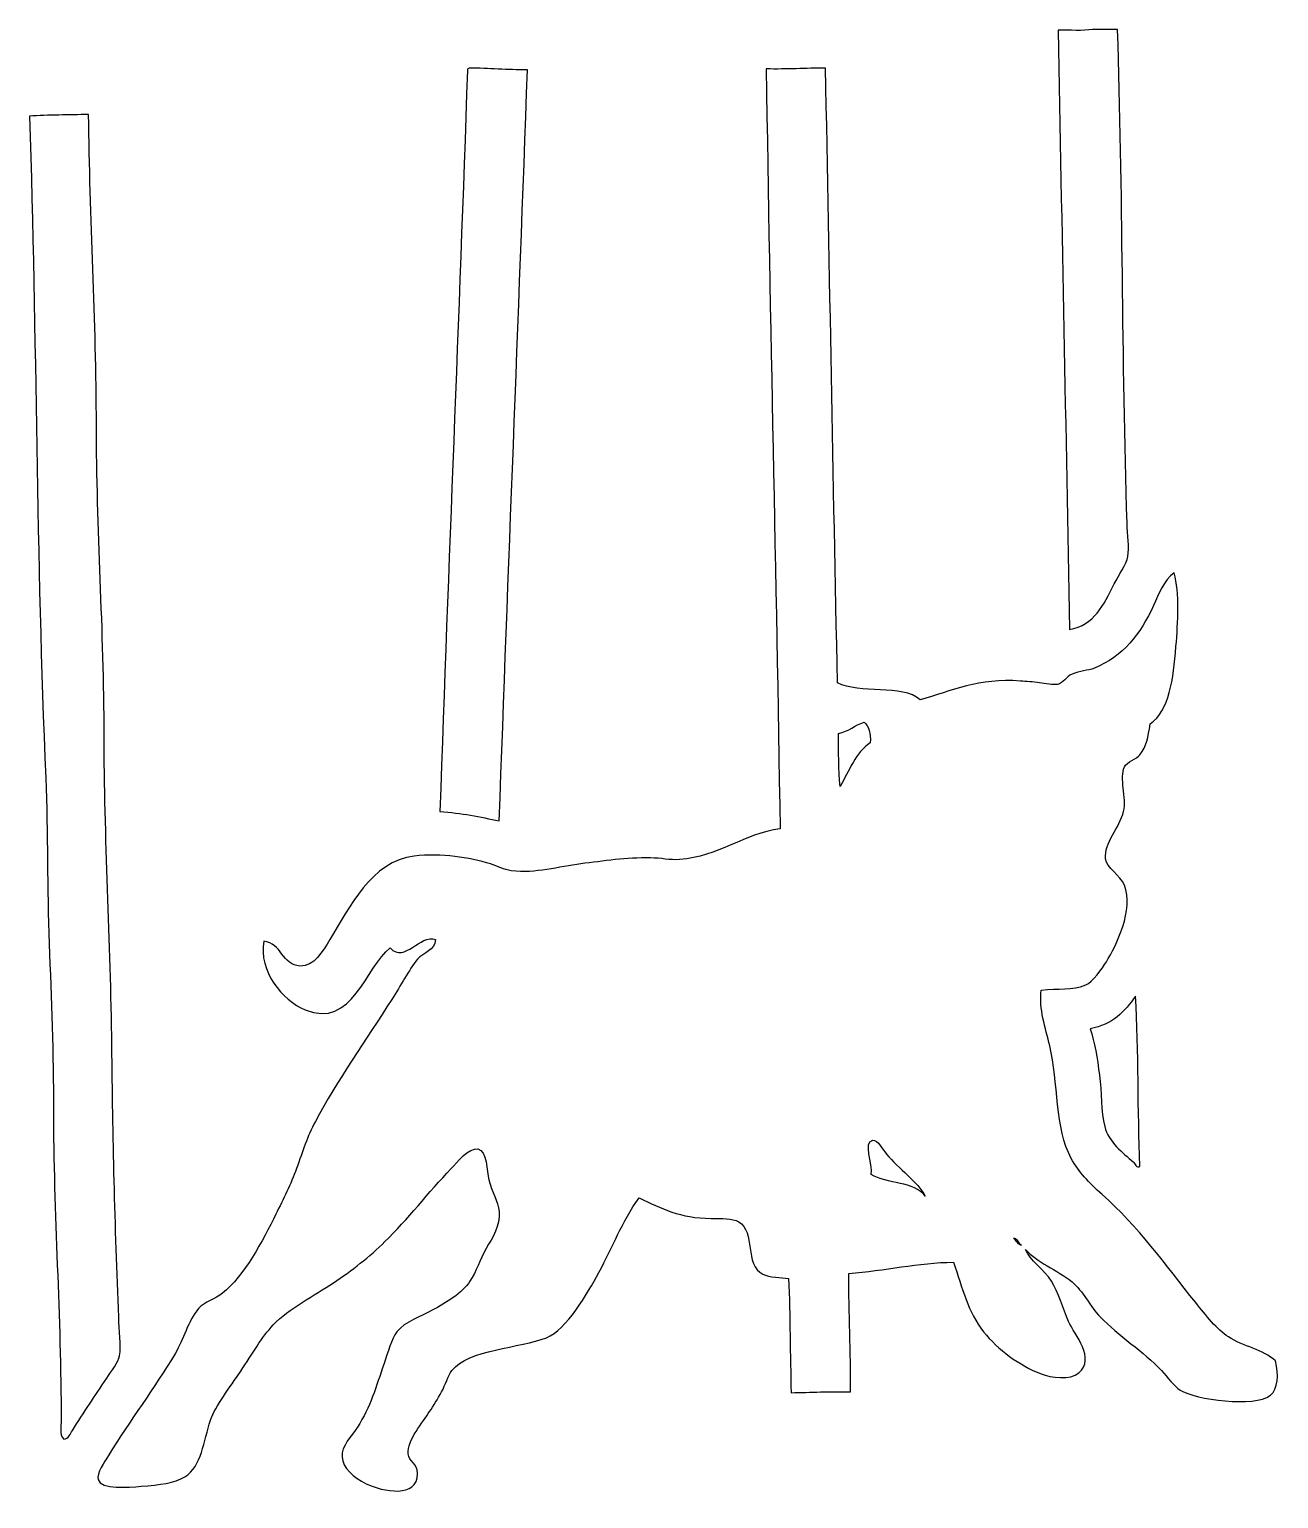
# Model space of a CAD drawing. Header units: centimetres. Extents: x -8 to 10.4, y -10.5 to 11.2.
import ezdxf

# ---------------------------------------------------------------- set-up
doc = ezdxf.new("R2010")
doc.units = ezdxf.units.CM
doc.header["$MEASUREMENT"] = 0
doc.layers.add('Layer 1', color=7, linetype='Continuous')

msp = doc.modelspace()

# ---------------------------------------------------------------- linework, layer by layer
at = {"layer": 'Layer 1'}
for points, knots in [([(7.67305, 11.23963), (7.79582, 11.23963), (7.91858, 11.23963), (8.04135, 11.23963), (8.04135, 11.23963), (8.12102, 8.8859), (8.10586, 6.33515), (8.18105, 3.93713), (8.18105, 3.93713), (8.18653, 3.762), (8.21838, 3.57931), (8.19372, 3.44183), (8.19372, 3.44183), (8.17192, 3.32023), (8.06148, 3.17659), (7.99052, 3.03543), (7.99052, 3.03543), (7.83177, 2.7197), (7.70199, 2.43065), (7.33012, 2.36233), (7.33012, 2.36233), (7.27974, 5.32191), (7.21458, 8.26653), (7.16502, 11.22693), (7.16502, 11.22693), (7.33018, 11.23535), (7.52906, 11.21005), (7.67305, 11.23963)], [0, 0, 0, 0, 0.125, 0.125, 0.125, 0.125, 0.25, 0.25, 0.25, 0.25, 0.375, 0.375, 0.375, 0.375, 0.5, 0.5, 0.5, 0.5, 0.625, 0.625, 0.625, 0.625, 0.75, 0.75, 0.75, 0.75, 1, 1, 1, 1]), ([(5.61565, -6.99757), (5.09606, -6.99929), (4.5951, -7.12804), (4.06622, -7.16264), (4.06622, -7.16264), (4.0682, -7.75332), (4.09614, -8.31805), (4.09162, -8.91524), (4.09162, -8.91524), (3.78907, -8.90905), (3.50549, -8.92175), (3.21532, -8.92794), (3.21532, -8.92794), (3.19839, -8.36914), (3.20127, -7.79055), (3.17725, -7.23884), (3.17725, -7.23884), (3.06321, -7.21701), (2.89563, -7.225), (2.79625, -7.17534), (2.79625, -7.17534), (2.5182, -7.03638), (2.68909, -6.54158), (2.44068, -6.40064), (2.44068, -6.40064), (2.34069, -6.34391), (2.18557, -6.35066), (2.03428, -6.34984), (2.03428, -6.34984), (1.57197, -6.34735), (1.29445, -6.20278), (0.96748, -6.04504), (0.96748, -6.04504), (0.70679, -6.40506), (0.57748, -6.77286), (0.37058, -7.14994), (0.37058, -7.14994), (0.19781, -7.46485), (-0.10178, -7.99523), (-0.40412, -8.11511), (-0.40412, -8.11511), (-0.78557, -8.2664), (-1.56596, -8.28704), (-1.80112, -8.59771), (-1.80112, -8.59771), (-1.86129, -8.67722), (-1.89624, -8.81202), (-1.95352, -8.91521), (-1.95352, -8.91521), (-2.01194, -9.02046), (-2.07634, -9.12082), (-2.13132, -9.20731), (-2.13132, -9.20731), (-2.22437, -9.35362), (-2.46959, -9.63416), (-2.44882, -9.82964), (-2.44882, -9.82964), (-2.43604, -9.94989), (-2.30912, -9.97199), (-2.30912, -10.12174), (-2.30912, -10.12174), (-2.30912, -10.49454), (-2.82138, -10.39283), (-3.07112, -10.27414), (-3.07112, -10.27414), (-3.25583, -10.18635), (-3.41767, -10.0307), (-3.42672, -9.88044), (-3.42672, -9.88044), (-3.43685, -9.71256), (-3.28662, -9.57125), (-3.19812, -9.43594), (-3.19812, -9.43594), (-3.00701, -9.14371), (-2.92663, -8.84153), (-2.80442, -8.49611), (-2.80442, -8.49611), (-2.74465, -8.3272), (-2.70084, -8.13855), (-2.61392, -8.02621), (-2.61392, -8.02621), (-2.49467, -7.87206), (-2.25951, -7.80102), (-2.09322, -7.70871), (-2.09322, -7.70871), (-1.88679, -7.59412), (-1.6569, -7.46434), (-1.53442, -7.27691), (-1.53442, -7.27691), (-1.43803, -7.1294), (-1.39144, -6.97428), (-1.29312, -6.79431), (-1.29312, -6.79431), (-1.20335, -6.63), (-1.08349, -6.46194), (-1.10262, -6.24821), (-1.10262, -6.24821), (-1.11603, -6.09819), (-1.21451, -5.9542), (-1.25502, -5.77831), (-1.25502, -5.77831), (-1.28436, -5.65089), (-1.27912, -5.34892), (-1.42012, -5.32111), (-1.42012, -5.32111), (-1.54691, -5.29608), (-1.73278, -5.52783), (-1.81382, -5.61321), (-1.81382, -5.61321), (-2.14635, -5.96354), (-2.45988, -6.36658), (-2.79172, -6.69271), (-2.79172, -6.69271), (-3.01836, -6.91544), (-3.28387, -7.1216), (-3.55372, -7.30231), (-3.55372, -7.30231), (-3.83032, -7.48754), (-4.21761, -7.68556), (-4.44272, -7.92464), (-4.44272, -7.92464), (-4.61605, -8.10868), (-4.75027, -8.34901), (-4.92532, -8.61044), (-4.92532, -8.61044), (-5.08867, -8.85436), (-5.29539, -9.11839), (-5.36982, -9.33431), (-5.36982, -9.33431), (-5.47684, -9.64475), (-5.49857, -10.01789), (-5.75082, -10.17254), (-5.75082, -10.17254), (-5.90282, -10.2657), (-6.12007, -10.28938), (-6.39852, -10.31221), (-6.39852, -10.31221), (-6.58045, -10.32716), (-6.99164, -10.36375), (-7.03352, -10.21061), (-7.03352, -10.21061), (-7.05664, -10.12602), (-6.93935, -9.94912), (-6.88112, -9.85504), (-6.88112, -9.85504), (-6.55481, -9.32788), (-6.20736, -8.87333), (-5.89052, -8.34374), (-5.89052, -8.34374), (-5.7731, -8.1475), (-5.70415, -7.86421), (-5.54762, -7.68334), (-5.54762, -7.68334), (-5.46192, -7.58431), (-5.3001, -7.54031), (-5.19202, -7.45471), (-5.19202, -7.45471), (-4.87391, -7.20288), (-4.59747, -6.67633), (-4.40462, -6.28634), (-4.40462, -6.28634), (-4.29545, -6.06552), (-4.18324, -5.843), (-4.09982, -5.61324), (-4.09982, -5.61324), (-4.00364, -5.34837), (-3.94258, -5.14099), (-3.82042, -4.91474), (-3.82042, -4.91474), (-3.49908, -4.31956), (-3.07017, -3.69903), (-2.69012, -3.11137), (-2.69012, -3.11137), (-2.55815, -2.90727), (-2.44424, -2.6797), (-2.30912, -2.51444), (-2.30912, -2.51444), (-2.22562, -2.41236), (-2.04737, -2.38477), (-2.04242, -2.22234), (-2.04242, -2.22234), (-2.27578, -2.13937), (-2.49256, -2.57707), (-2.71552, -2.34934), (-2.71552, -2.34934), (-3.07316, -2.62022), (-3.27321, -3.55573), (-3.97282, -3.26377), (-3.97282, -3.26377), (-4.30757, -3.12407), (-4.66558, -2.68947), (-4.58242, -2.24777), (-4.58242, -2.24777), (-4.32061, -2.27571), (-4.30966, -2.60554), (-4.04902, -2.61607), (-4.04902, -2.61607), (-3.83881, -2.62456), (-3.71377, -2.40213), (-3.60452, -2.22237), (-3.60452, -2.22237), (-3.32425, -1.7612), (-2.98838, -1.06077), (-2.35992, -0.99047), (-2.35992, -0.99047), (-1.95191, -0.94483), (-1.54701, -1.01124), (-1.22962, -1.10474), (-1.22962, -1.10474), (-1.12625, -1.13519), (-1.03245, -1.19274), (-0.92482, -1.20637), (-0.92482, -1.20637), (-0.56282, -1.25214), (-0.21865, -1.14528), (0.10388, -1.10474), (0.10388, -1.10474), (0.4354, -1.06309), (0.78013, -1.0102), (1.13258, -1.01587), (1.13258, -1.01587), (1.28839, -1.01836), (1.42373, -1.05193), (1.56438, -1.04127), (1.56438, -1.04127), (2.14075, -0.99753), (2.51865, -0.66239), (3.05028, -0.58407), (3.05028, -0.58407), (2.99453, 3.17447), (2.90047, 6.89451), (2.84705, 10.65543), (2.84705, 10.65543), (3.15196, 10.64686), (3.42768, 10.66747), (3.72335, 10.66813), (3.72335, 10.66813), (3.78468, 7.63921), (3.83424, 4.59822), (3.90115, 1.57493), (3.90115, 1.57493), (4.21741, 1.40012), (4.86833, 1.55995), (5.12035, 1.32093), (5.12035, 1.32093), (5.58342, 1.4537), (5.99392, 1.64465), (6.60625, 1.60033), (6.60625, 1.60033), (6.68941, 1.5943), (6.79228, 1.58456), (6.88568, 1.57493), (6.88568, 1.57493), (6.97524, 1.56567), (7.08676, 1.53712), (7.15235, 1.54953), (7.15235, 1.54953), (7.24646, 1.56731), (7.28104, 1.66542), (7.36825, 1.70193), (7.36825, 1.70193), (7.48189, 1.7495), (7.6014, 1.75199), (7.69845, 1.79083), (7.69845, 1.79083), (8.12316, 1.96075), (8.37679, 2.29309), (8.57475, 2.71793), (8.57475, 2.71793), (8.65307, 2.88605), (8.71961, 3.08739), (8.87955, 3.20053), (8.87955, 3.20053), (8.95969, 2.89139), (8.9348, 2.4806), (8.90495, 2.10833), (8.90495, 2.10833), (8.86637, 1.627), (8.80872, 1.16583), (8.52398, 0.96533), (8.52398, 0.96533), (8.49247, 0.76147), (8.47233, 0.63838), (8.37155, 0.50813), (8.37155, 0.50813), (8.32649, 0.44987), (8.17761, 0.40322), (8.14295, 0.33033), (8.14295, 0.33033), (8.0645, 0.16528), (8.17999, -0.12795), (8.13028, -0.33007), (8.13028, -0.33007), (8.07239, -0.56526), (7.8417, -0.79695), (7.86358, -1.02854), (7.86358, -1.02854), (7.87609, -1.16096), (8.08004, -1.27264), (8.14298, -1.42224), (8.14298, -1.42224), (8.29096, -1.77395), (8.01831, -2.31616), (7.87628, -2.55257), (7.87628, -2.55257), (7.81704, -2.65118), (7.66681, -2.85483), (7.57148, -2.89547), (7.57148, -2.89547), (7.36841, -2.98199), (7.16894, -2.93963), (6.91108, -2.97167), (6.91108, -2.97167), (6.87909, -3.25448), (6.97389, -3.52798), (7.03808, -3.79717), (7.03808, -3.79717), (7.16458, -4.32777), (7.11777, -5.02931), (7.35558, -5.46087), (7.35558, -5.46087), (7.4675, -5.66399), (7.61688, -5.8206), (7.81278, -5.99427), (7.81278, -5.99427), (8.34737, -6.46819), (8.74107, -7.02617), (9.19705, -7.59444), (9.19705, -7.59444), (9.34643, -7.78063), (9.51307, -7.99547), (9.67965, -8.10244), (9.67965, -8.10244), (9.90076, -8.24442), (10.19667, -8.2881), (10.37815, -8.45804), (10.37815, -8.45804), (10.42273, -8.65867), (10.41797, -8.87468), (10.30192, -8.96601), (10.30192, -8.96601), (10.06909, -9.14934), (9.19014, -9.02962), (8.96845, -8.88981), (8.96845, -8.88981), (8.86831, -8.82665), (8.79015, -8.70595), (8.68902, -8.59771), (8.68902, -8.59771), (8.43145, -8.32193), (8.04944, -8.08243), (7.78732, -7.81031), (7.78732, -7.81031), (7.63439, -7.65153), (7.53128, -7.4233), (7.36822, -7.28961), (7.36822, -7.28961), (7.14057, -7.10292), (6.84905, -7.00201), (6.68242, -6.80701), (6.68242, -6.80701), (6.73811, -6.96251), (6.95589, -7.11062), (7.06342, -7.27691), (7.06342, -7.27691), (7.17023, -7.44209), (7.22963, -7.68312), (7.31742, -7.87384), (7.31742, -7.87384), (7.4105, -8.07603), (7.71792, -8.41999), (7.46982, -8.63584), (7.46982, -8.63584), (7.34189, -8.74712), (7.05688, -8.70479), (6.91105, -8.64851), (6.91105, -8.64851), (6.58876, -8.52418), (6.27303, -8.29296), (6.06015, -8.02621), (6.06015, -8.02621), (5.83017, -7.73808), (5.74675, -7.38005), (5.61565, -6.99757)], [0, 0, 0, 0, 0.01030928, 0.01030928, 0.01030928, 0.01030928, 0.02061856, 0.02061856, 0.02061856, 0.02061856, 0.03092784, 0.03092784, 0.03092784, 0.03092784, 0.04123711, 0.04123711, 0.04123711, 0.04123711, 0.05154639, 0.05154639, 0.05154639, 0.05154639, 0.06185567, 0.06185567, 0.06185567, 0.06185567, 0.07216495, 0.07216495, 0.07216495, 0.07216495, 0.08247423, 0.08247423, 0.08247423, 0.08247423, 0.09278351, 0.09278351, 0.09278351, 0.09278351, 0.10309278, 0.10309278, 0.10309278, 0.10309278, 0.11340206, 0.11340206, 0.11340206, 0.11340206, 0.12371134, 0.12371134, 0.12371134, 0.12371134, 0.13402062, 0.13402062, 0.13402062, 0.13402062, 0.1443299, 0.1443299, 0.1443299, 0.1443299, 0.15463918, 0.15463918, 0.15463918, 0.15463918, 0.16494845, 0.16494845, 0.16494845, 0.16494845, 0.17525773, 0.17525773, 0.17525773, 0.17525773, 0.18556701, 0.18556701, 0.18556701, 0.18556701, 0.19587629, 0.19587629, 0.19587629, 0.19587629, 0.20618557, 0.20618557, 0.20618557, 0.20618557, 0.21649485, 0.21649485, 0.21649485, 0.21649485, 0.22680412, 0.22680412, 0.22680412, 0.22680412, 0.2371134, 0.2371134, 0.2371134, 0.2371134, 0.24742268, 0.24742268, 0.24742268, 0.24742268, 0.25773196, 0.25773196, 0.25773196, 0.25773196, 0.26804124, 0.26804124, 0.26804124, 0.26804124, 0.27835052, 0.27835052, 0.27835052, 0.27835052, 0.28865979, 0.28865979, 0.28865979, 0.28865979, 0.29896907, 0.29896907, 0.29896907, 0.29896907, 0.30927835, 0.30927835, 0.30927835, 0.30927835, 0.31958763, 0.31958763, 0.31958763, 0.31958763, 0.32989691, 0.32989691, 0.32989691, 0.32989691, 0.34020619, 0.34020619, 0.34020619, 0.34020619, 0.35051546, 0.35051546, 0.35051546, 0.35051546, 0.36082474, 0.36082474, 0.36082474, 0.36082474, 0.37113402, 0.37113402, 0.37113402, 0.37113402, 0.3814433, 0.3814433, 0.3814433, 0.3814433, 0.39175258, 0.39175258, 0.39175258, 0.39175258, 0.40206186, 0.40206186, 0.40206186, 0.40206186, 0.41237113, 0.41237113, 0.41237113, 0.41237113, 0.42268041, 0.42268041, 0.42268041, 0.42268041, 0.43298969, 0.43298969, 0.43298969, 0.43298969, 0.44329897, 0.44329897, 0.44329897, 0.44329897, 0.45360825, 0.45360825, 0.45360825, 0.45360825, 0.46391753, 0.46391753, 0.46391753, 0.46391753, 0.4742268, 0.4742268, 0.4742268, 0.4742268, 0.48453608, 0.48453608, 0.48453608, 0.48453608, 0.49484536, 0.49484536, 0.49484536, 0.49484536, 0.50515464, 0.50515464, 0.50515464, 0.50515464, 0.51546392, 0.51546392, 0.51546392, 0.51546392, 0.5257732, 0.5257732, 0.5257732, 0.5257732, 0.53608247, 0.53608247, 0.53608247, 0.53608247, 0.54639175, 0.54639175, 0.54639175, 0.54639175, 0.55670103, 0.55670103, 0.55670103, 0.55670103, 0.56701031, 0.56701031, 0.56701031, 0.56701031, 0.57731959, 0.57731959, 0.57731959, 0.57731959, 0.58762887, 0.58762887, 0.58762887, 0.58762887, 0.59793814, 0.59793814, 0.59793814, 0.59793814, 0.60824742, 0.60824742, 0.60824742, 0.60824742, 0.6185567, 0.6185567, 0.6185567, 0.6185567, 0.62886598, 0.62886598, 0.62886598, 0.62886598, 0.63917526, 0.63917526, 0.63917526, 0.63917526, 0.64948454, 0.64948454, 0.64948454, 0.64948454, 0.65979381, 0.65979381, 0.65979381, 0.65979381, 0.67010309, 0.67010309, 0.67010309, 0.67010309, 0.68041237, 0.68041237, 0.68041237, 0.68041237, 0.69072165, 0.69072165, 0.69072165, 0.69072165, 0.70103093, 0.70103093, 0.70103093, 0.70103093, 0.71134021, 0.71134021, 0.71134021, 0.71134021, 0.72164948, 0.72164948, 0.72164948, 0.72164948, 0.73195876, 0.73195876, 0.73195876, 0.73195876, 0.74226804, 0.74226804, 0.74226804, 0.74226804, 0.75257732, 0.75257732, 0.75257732, 0.75257732, 0.7628866, 0.7628866, 0.7628866, 0.7628866, 0.77319588, 0.77319588, 0.77319588, 0.77319588, 0.78350515, 0.78350515, 0.78350515, 0.78350515, 0.79381443, 0.79381443, 0.79381443, 0.79381443, 0.80412371, 0.80412371, 0.80412371, 0.80412371, 0.81443299, 0.81443299, 0.81443299, 0.81443299, 0.82474227, 0.82474227, 0.82474227, 0.82474227, 0.83505155, 0.83505155, 0.83505155, 0.83505155, 0.84536082, 0.84536082, 0.84536082, 0.84536082, 0.8556701, 0.8556701, 0.8556701, 0.8556701, 0.86597938, 0.86597938, 0.86597938, 0.86597938, 0.87628866, 0.87628866, 0.87628866, 0.87628866, 0.88659794, 0.88659794, 0.88659794, 0.88659794, 0.89690722, 0.89690722, 0.89690722, 0.89690722, 0.90721649, 0.90721649, 0.90721649, 0.90721649, 0.91752577, 0.91752577, 0.91752577, 0.91752577, 0.92783505, 0.92783505, 0.92783505, 0.92783505, 0.93814433, 0.93814433, 0.93814433, 0.93814433, 0.94845361, 0.94845361, 0.94845361, 0.94845361, 0.95876289, 0.95876289, 0.95876289, 0.95876289, 0.96907216, 0.96907216, 0.96907216, 0.96907216, 0.97938144, 0.97938144, 0.97938144, 0.97938144, 1, 1, 1, 1]), ([(-1.54715, 10.66813), (-1.25254, 10.66644), (-0.98433, 10.63828), (-0.68355, 10.64273), (-0.68355, 10.64273), (-0.82071, 6.93605), (-0.96639, 3.23773), (-1.10265, -0.46977), (-1.10265, -0.46977), (-1.38152, -0.40997), (-1.6623, -0.35211), (-1.97895, -0.3301), (-1.97895, -0.3301), (-1.85248, 3.33213), (-1.696, 6.96483), (-1.57255, 10.63), (-1.57255, 10.63), (-1.57311, 10.65175), (-1.56311, 10.66292), (-1.54715, 10.66813)], [0, 0, 0, 0, 0.16666667, 0.16666667, 0.16666667, 0.16666667, 0.33333333, 0.33333333, 0.33333333, 0.33333333, 0.5, 0.5, 0.5, 0.5, 0.66666667, 0.66666667, 0.66666667, 0.66666667, 1, 1, 1, 1]), ([(-7.17325, 9.98233), (-7.16087, 8.46235), (-7.05895, 6.92793), (-7.05895, 5.38493), (-7.05895, 5.38493), (-7.05895, 3.86791), (-6.94465, 2.34542), (-6.94465, 0.80023), (-6.94465, 0.80023), (-6.94465, -0.69445), (-6.84649, -2.25669), (-6.83035, -3.79717), (-6.83035, -3.79717), (-6.81651, -5.11834), (-6.78537, -6.46719), (-6.72875, -7.81037), (-6.72875, -7.81037), (-6.72068, -8.00143), (-6.69229, -8.23259), (-6.71605, -8.38187), (-6.71605, -8.38187), (-6.73087, -8.47492), (-6.84062, -8.61182), (-6.90655, -8.71207), (-6.90655, -8.71207), (-7.08422, -8.98221), (-7.24374, -9.21393), (-7.41455, -9.48677), (-7.41455, -9.48677), (-7.44268, -9.53167), (-7.47186, -9.61327), (-7.54155, -9.61377), (-7.54155, -9.61377), (-7.61233, -9.53908), (-7.57965, -9.41856), (-7.57965, -9.33434), (-7.57965, -9.33434), (-7.57965, -7.83204), (-7.69395, -6.25835), (-7.69395, -4.73694), (-7.69395, -4.73694), (-7.69395, -3.9235), (-7.72483, -3.1024), (-7.75745, -2.28584), (-7.75745, -2.28584), (-7.79013, -1.46838), (-7.77248, -0.64833), (-7.80825, 0.16526), (-7.80825, 0.16526), (-7.95163, 3.42665), (-7.93633, 6.70208), (-8.04955, 9.95696), (-8.04955, 9.95696), (-7.76772, 9.97566), (-7.46416, 9.97268), (-7.17325, 9.98233)], [0, 0, 0, 0, 0.06666667, 0.06666667, 0.06666667, 0.06666667, 0.13333333, 0.13333333, 0.13333333, 0.13333333, 0.2, 0.2, 0.2, 0.2, 0.26666667, 0.26666667, 0.26666667, 0.26666667, 0.33333333, 0.33333333, 0.33333333, 0.33333333, 0.4, 0.4, 0.4, 0.4, 0.46666667, 0.46666667, 0.46666667, 0.46666667, 0.53333333, 0.53333333, 0.53333333, 0.53333333, 0.6, 0.6, 0.6, 0.6, 0.66666667, 0.66666667, 0.66666667, 0.66666667, 0.73333333, 0.73333333, 0.73333333, 0.73333333, 0.8, 0.8, 0.8, 0.8, 0.86666667, 0.86666667, 0.86666667, 0.86666667, 1, 1, 1, 1]), ([(4.29485, 0.99073), (4.15412, 0.94945), (4.07022, 0.85132), (3.91388, 0.82563), (3.91388, 0.82563), (3.9125, 0.55335), (3.916, 0.28591), (3.93928, 0.03823), (3.93928, 0.03823), (4.07062, 0.27096), (4.16653, 0.53911), (4.38378, 0.68593), (4.38378, 0.68593), (4.39566, 0.82907), (4.36401, 0.92863), (4.29485, 0.99073)], [0, 0, 0, 0, 0.2, 0.2, 0.2, 0.2, 0.4, 0.4, 0.4, 0.4, 0.6, 0.6, 0.6, 0.6, 1, 1, 1, 1]), ([(8.30805, -3.06059), (8.3525, -3.87551), (8.33771, -4.74964), (8.37152, -5.57516), (8.37152, -5.57516), (8.32405, -5.61739), (8.29767, -5.53587), (8.26992, -5.51169), (8.26992, -5.51169), (8.12088, -5.3817), (7.91099, -5.2234), (7.85082, -4.99099), (7.85082, -4.99099), (7.79232, -4.76493), (7.80838, -4.48283), (7.77462, -4.22896), (7.77462, -4.22896), (7.74131, -3.97835), (7.70247, -3.74731), (7.63492, -3.54316), (7.63492, -3.54316), (7.96639, -3.48938), (8.14634, -3.28409), (8.30805, -3.06059)], [0, 0, 0, 0, 0.14285714, 0.14285714, 0.14285714, 0.14285714, 0.28571429, 0.28571429, 0.28571429, 0.28571429, 0.42857143, 0.42857143, 0.42857143, 0.42857143, 0.57142857, 0.57142857, 0.57142857, 0.57142857, 0.71428571, 0.71428571, 0.71428571, 0.71428571, 1, 1, 1, 1]), ([(4.62505, -5.39737), (4.57491, -5.33715), (4.49284, -5.18192), (4.42185, -5.19417), (4.42185, -5.19417), (4.27453, -5.21954), (4.42804, -5.53628), (4.39645, -5.70217), (4.39645, -5.70217), (4.63039, -5.84073), (5.04193, -5.80176), (5.19652, -6.01967), (5.19652, -6.01967), (5.08878, -5.81255), (4.80298, -5.61115), (4.62505, -5.39737)], [0, 0, 0, 0, 0.2, 0.2, 0.2, 0.2, 0.4, 0.4, 0.4, 0.4, 0.6, 0.6, 0.6, 0.6, 1, 1, 1, 1]), ([(6.61895, -6.74357), (6.57529, -6.72338), (6.54325, -6.62501), (6.50465, -6.64197), (6.50465, -6.64197), (6.54272, -6.66776), (6.58334, -6.75754), (6.61895, -6.74357)], [0, 0, 0, 0, 0.33333333, 0.33333333, 0.33333333, 0.33333333, 1, 1, 1, 1])]:
    msp.add_open_spline(points, degree=3, knots=knots, dxfattribs=at)

doc.saveas('drawing.dxf')
